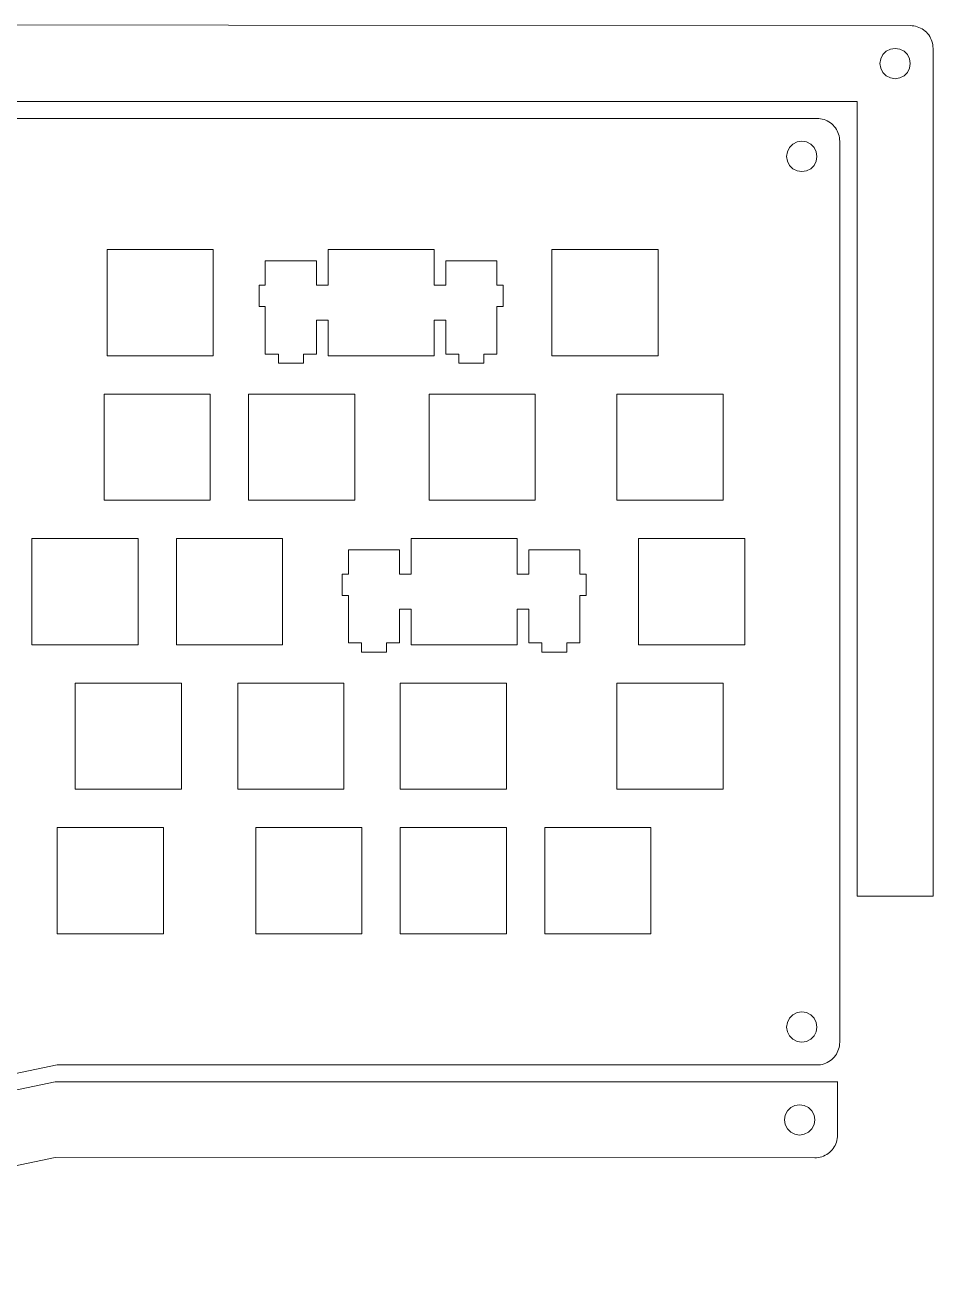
# Model space of a CAD drawing. Header units: centimetres. Extents: x -19.5 to 19.5, y -8.3 to 8.2.
# Drawn here: x 7.54 to 19.52, y -8.26 to 8.21 of the extents above; entities that cross this region are included whole.
import ezdxf

# ---------------------------------------------------------------- set-up
doc = ezdxf.new("R2010")
doc.units = ezdxf.units.CM
doc.header["$MEASUREMENT"] = 0
doc.layers.add('Layer 1', color=7, linetype='Continuous')

msp = doc.modelspace()

# ---------------------------------------------------------------- linework, layer by layer
at = {"layer": 'Layer 1', "color": 242, "lineweight": 9}
for points, knots in [([(1.23299, 8.20986), (1.23299, 8.20986), (19.21858, 8.20156), (19.21858, 8.20156), (19.21858, 8.20156), (19.24208, 8.20066), (19.24208, 8.20066), (19.24208, 8.20066), (19.26548, 8.19796), (19.26548, 8.19796), (19.26548, 8.19796), (19.28858, 8.19336), (19.28858, 8.19336), (19.28858, 8.19336), (19.31128, 8.18696), (19.31128, 8.18696), (19.31128, 8.18696), (19.33338, 8.17876), (19.33338, 8.17876), (19.33338, 8.17876), (19.35478, 8.16896), (19.35478, 8.16896), (19.35478, 8.16896), (19.37528, 8.15736), (19.37528, 8.15736), (19.37528, 8.15736), (19.39488, 8.14436), (19.39488, 8.14436), (19.39488, 8.14436), (19.41338, 8.12976), (19.41338, 8.12976), (19.41338, 8.12976), (19.43068, 8.11376), (19.43068, 8.11376), (19.43068, 8.11376), (19.44668, 8.09646), (19.44668, 8.09646), (19.44668, 8.09646), (19.46128, 8.07796), (19.46128, 8.07796), (19.46128, 8.07796), (19.47438, 8.05836), (19.47438, 8.05836), (19.47438, 8.05836), (19.48588, 8.03776), (19.48588, 8.03776), (19.48588, 8.03776), (19.49578, 8.01646), (19.49578, 8.01646), (19.49578, 8.01646), (19.50388, 7.99436), (19.50388, 7.99436), (19.50388, 7.99436), (19.51028, 7.97166), (19.51028, 7.97166), (19.51028, 7.97166), (19.51488, 7.94856), (19.51488, 7.94856), (19.51488, 7.94856), (19.51768, 7.92516), (19.51768, 7.92516), (19.51768, 7.92516), (19.51858, 7.90156), (19.51858, 7.90156), (19.51858, 7.90156), (19.51858, 2.32034), (19.51858, 2.32034), (19.51858, 2.32034), (19.51858, -3.27709), (19.51858, -3.27709)], [0, 0, 0, 0, 0.04347826, 0.04347826, 0.04347826, 0.08695652, 0.08695652, 0.08695652, 0.13043478, 0.13043478, 0.13043478, 0.17391304, 0.17391304, 0.17391304, 0.2173913, 0.2173913, 0.2173913, 0.26086957, 0.26086957, 0.26086957, 0.30434783, 0.30434783, 0.30434783, 0.34782609, 0.34782609, 0.34782609, 0.39130435, 0.39130435, 0.39130435, 0.43478261, 0.43478261, 0.43478261, 0.47826087, 0.47826087, 0.47826087, 0.52173913, 0.52173913, 0.52173913, 0.56521739, 0.56521739, 0.56521739, 0.60869565, 0.60869565, 0.60869565, 0.65217391, 0.65217391, 0.65217391, 0.69565217, 0.69565217, 0.69565217, 0.73913043, 0.73913043, 0.73913043, 0.7826087, 0.7826087, 0.7826087, 0.82608696, 0.82608696, 0.82608696, 0.86956522, 0.86956522, 0.86956522, 0.91304348, 0.91304348, 0.91304348, 0.95652174, 0.95652174, 0.95652174, 1, 1, 1, 1]), ([(18.51758, -3.27792), (18.51758, -3.27792), (18.51858, 7.20156), (18.51858, 7.20156), (18.51858, 7.20156), (1.73214, 7.20156), (1.73214, 7.20156)], [0, 0, 0, 0, 0.5, 0.5, 0.5, 1, 1, 1, 1]), ([(17.98795, 6.97665), (17.98795, 6.97665), (18.01145, 6.97575), (18.01145, 6.97575), (18.01145, 6.97575), (18.03485, 6.97305), (18.03485, 6.97305), (18.03485, 6.97305), (18.05795, 6.96845), (18.05795, 6.96845), (18.05795, 6.96845), (18.08065, 6.96205), (18.08065, 6.96205), (18.08065, 6.96205), (18.10275, 6.95385), (18.10275, 6.95385), (18.10275, 6.95385), (18.12415, 6.94405), (18.12415, 6.94405), (18.12415, 6.94405), (18.14465, 6.93245), (18.14465, 6.93245), (18.14465, 6.93245), (18.16425, 6.91945), (18.16425, 6.91945), (18.16425, 6.91945), (18.18275, 6.90485), (18.18275, 6.90485), (18.18275, 6.90485), (18.20005, 6.88885), (18.20005, 6.88885), (18.20005, 6.88885), (18.21605, 6.87155), (18.21605, 6.87155), (18.21605, 6.87155), (18.23065, 6.85305), (18.23065, 6.85305), (18.23065, 6.85305), (18.24375, 6.83345), (18.24375, 6.83345), (18.24375, 6.83345), (18.25525, 6.81285), (18.25525, 6.81285), (18.25525, 6.81285), (18.26515, 6.79155), (18.26515, 6.79155), (18.26515, 6.79155), (18.27325, 6.76945), (18.27325, 6.76945), (18.27325, 6.76945), (18.27965, 6.74675), (18.27965, 6.74675), (18.27965, 6.74675), (18.28425, 6.72365), (18.28425, 6.72365), (18.28425, 6.72365), (18.28705, 6.70025), (18.28705, 6.70025), (18.28705, 6.70025), (18.28795, 6.67665), (18.28795, 6.67665), (18.28795, 6.67665), (18.28795, -5.20316), (18.28795, -5.20316), (18.28795, -5.20316), (18.28705, -5.22666), (18.28705, -5.22666), (18.28705, -5.22666), (18.28425, -5.25006), (18.28425, -5.25006), (18.28425, -5.25006), (18.27965, -5.27316), (18.27965, -5.27316), (18.27965, -5.27316), (18.27325, -5.29586), (18.27325, -5.29586), (18.27325, -5.29586), (18.26515, -5.31796), (18.26515, -5.31796), (18.26515, -5.31796), (18.25525, -5.33936), (18.25525, -5.33936), (18.25525, -5.33936), (18.24375, -5.35996), (18.24375, -5.35996), (18.24375, -5.35996), (18.23065, -5.37946), (18.23065, -5.37946), (18.23065, -5.37946), (18.21605, -5.39796), (18.21605, -5.39796), (18.21605, -5.39796), (18.20005, -5.41526), (18.20005, -5.41526), (18.20005, -5.41526), (18.18275, -5.43126), (18.18275, -5.43126), (18.18275, -5.43126), (18.16425, -5.44586), (18.16425, -5.44586), (18.16425, -5.44586), (18.14465, -5.45896), (18.14465, -5.45896), (18.14465, -5.45896), (18.12415, -5.47046), (18.12415, -5.47046), (18.12415, -5.47046), (18.10275, -5.48036), (18.10275, -5.48036), (18.10275, -5.48036), (18.08065, -5.48846), (18.08065, -5.48846), (18.08065, -5.48846), (18.05795, -5.49486), (18.05795, -5.49486), (18.05795, -5.49486), (18.03485, -5.49946), (18.03485, -5.49946), (18.03485, -5.49946), (18.01145, -5.50226), (18.01145, -5.50226), (18.01145, -5.50226), (17.98795, -5.50316), (17.98795, -5.50316), (17.98795, -5.50316), (7.9672, -5.50015), (7.9672, -5.50015), (7.9672, -5.50015), (0.63227, -7.03562), (0.63227, -7.03562), (0.63227, -7.03562), (-3.35241, -7.03559), (-3.35241, -7.03559), (-3.35241, -7.03559), (-10.78279, -5.50013), (-10.78279, -5.50013), (-10.78279, -5.50013), (-17.9974, -5.50018), (-17.9974, -5.50018), (-17.9974, -5.50018), (-18.021, -5.49928), (-18.021, -5.49928), (-18.021, -5.49928), (-18.0444, -5.49648), (-18.0444, -5.49648), (-18.0444, -5.49648), (-18.0675, -5.49188), (-18.0675, -5.49188), (-18.0675, -5.49188), (-18.0902, -5.48548), (-18.0902, -5.48548), (-18.0902, -5.48548), (-18.1123, -5.47738), (-18.1123, -5.47738), (-18.1123, -5.47738), (-18.1336, -5.46748), (-18.1336, -5.46748), (-18.1336, -5.46748), (-18.1542, -5.45598), (-18.1542, -5.45598), (-18.1542, -5.45598), (-18.1738, -5.44288), (-18.1738, -5.44288), (-18.1738, -5.44288), (-18.1923, -5.42828), (-18.1923, -5.42828), (-18.1923, -5.42828), (-18.2096, -5.41228), (-18.2096, -5.41228), (-18.2096, -5.41228), (-18.2256, -5.39498), (-18.2256, -5.39498), (-18.2256, -5.39498), (-18.2402, -5.37648), (-18.2402, -5.37648), (-18.2402, -5.37648), (-18.2532, -5.35698), (-18.2532, -5.35698), (-18.2532, -5.35698), (-18.2648, -5.33638), (-18.2648, -5.33638), (-18.2648, -5.33638), (-18.2746, -5.31498), (-18.2746, -5.31498), (-18.2746, -5.31498), (-18.2828, -5.29288), (-18.2828, -5.29288), (-18.2828, -5.29288), (-18.2892, -5.27018), (-18.2892, -5.27018), (-18.2892, -5.27018), (-18.2938, -5.24708), (-18.2938, -5.24708), (-18.2938, -5.24708), (-18.2965, -5.22368), (-18.2965, -5.22368), (-18.2965, -5.22368), (-18.2975, -5.20018), (-18.2975, -5.20018), (-18.2975, -5.20018), (-18.28793, -4.50001), (-18.28793, -4.50001), (-18.28793, -4.50001), (-18.28785, 6.67665), (-18.28785, 6.67665), (-18.28785, 6.67665), (-18.28695, 6.70025), (-18.28695, 6.70025), (-18.28695, 6.70025), (-18.28425, 6.72365), (-18.28425, 6.72365), (-18.28425, 6.72365), (-18.27965, 6.74675), (-18.27965, 6.74675), (-18.27965, 6.74675), (-18.27325, 6.76945), (-18.27325, 6.76945), (-18.27325, 6.76945), (-18.26505, 6.79155), (-18.26505, 6.79155), (-18.26505, 6.79155), (-18.25525, 6.81285), (-18.25525, 6.81285), (-18.25525, 6.81285), (-18.24365, 6.83345), (-18.24365, 6.83345), (-18.24365, 6.83345), (-18.23065, 6.85305), (-18.23065, 6.85305), (-18.23065, 6.85305), (-18.21605, 6.87155), (-18.21605, 6.87155), (-18.21605, 6.87155), (-18.20005, 6.88885), (-18.20005, 6.88885), (-18.20005, 6.88885), (-18.18275, 6.90485), (-18.18275, 6.90485), (-18.18275, 6.90485), (-18.16425, 6.91945), (-18.16425, 6.91945), (-18.16425, 6.91945), (-18.14465, 6.93245), (-18.14465, 6.93245), (-18.14465, 6.93245), (-18.12405, 6.94405), (-18.12405, 6.94405), (-18.12405, 6.94405), (-18.10275, 6.95385), (-18.10275, 6.95385), (-18.10275, 6.95385), (-18.08065, 6.96205), (-18.08065, 6.96205), (-18.08065, 6.96205), (-18.05795, 6.96845), (-18.05795, 6.96845), (-18.05795, 6.96845), (-18.03485, 6.97305), (-18.03485, 6.97305), (-18.03485, 6.97305), (-18.01145, 6.97575), (-18.01145, 6.97575), (-18.01145, 6.97575), (-17.98785, 6.97675), (-17.98785, 6.97675), (-17.98785, 6.97675), (17.98795, 6.97665), (17.98795, 6.97665)], [0, 0, 0, 0, 0.01123596, 0.01123596, 0.01123596, 0.02247191, 0.02247191, 0.02247191, 0.03370787, 0.03370787, 0.03370787, 0.04494382, 0.04494382, 0.04494382, 0.05617978, 0.05617978, 0.05617978, 0.06741573, 0.06741573, 0.06741573, 0.07865169, 0.07865169, 0.07865169, 0.08988764, 0.08988764, 0.08988764, 0.1011236, 0.1011236, 0.1011236, 0.11235955, 0.11235955, 0.11235955, 0.12359551, 0.12359551, 0.12359551, 0.13483146, 0.13483146, 0.13483146, 0.14606742, 0.14606742, 0.14606742, 0.15730337, 0.15730337, 0.15730337, 0.16853933, 0.16853933, 0.16853933, 0.17977528, 0.17977528, 0.17977528, 0.19101124, 0.19101124, 0.19101124, 0.20224719, 0.20224719, 0.20224719, 0.21348315, 0.21348315, 0.21348315, 0.2247191, 0.2247191, 0.2247191, 0.23595506, 0.23595506, 0.23595506, 0.24719101, 0.24719101, 0.24719101, 0.25842697, 0.25842697, 0.25842697, 0.26966292, 0.26966292, 0.26966292, 0.28089888, 0.28089888, 0.28089888, 0.29213483, 0.29213483, 0.29213483, 0.30337079, 0.30337079, 0.30337079, 0.31460674, 0.31460674, 0.31460674, 0.3258427, 0.3258427, 0.3258427, 0.33707865, 0.33707865, 0.33707865, 0.34831461, 0.34831461, 0.34831461, 0.35955056, 0.35955056, 0.35955056, 0.37078652, 0.37078652, 0.37078652, 0.38202247, 0.38202247, 0.38202247, 0.39325843, 0.39325843, 0.39325843, 0.40449438, 0.40449438, 0.40449438, 0.41573034, 0.41573034, 0.41573034, 0.42696629, 0.42696629, 0.42696629, 0.43820225, 0.43820225, 0.43820225, 0.4494382, 0.4494382, 0.4494382, 0.46067416, 0.46067416, 0.46067416, 0.47191011, 0.47191011, 0.47191011, 0.48314607, 0.48314607, 0.48314607, 0.49438202, 0.49438202, 0.49438202, 0.50561798, 0.50561798, 0.50561798, 0.51685393, 0.51685393, 0.51685393, 0.52808989, 0.52808989, 0.52808989, 0.53932584, 0.53932584, 0.53932584, 0.5505618, 0.5505618, 0.5505618, 0.56179775, 0.56179775, 0.56179775, 0.57303371, 0.57303371, 0.57303371, 0.58426966, 0.58426966, 0.58426966, 0.59550562, 0.59550562, 0.59550562, 0.60674157, 0.60674157, 0.60674157, 0.61797753, 0.61797753, 0.61797753, 0.62921348, 0.62921348, 0.62921348, 0.64044944, 0.64044944, 0.64044944, 0.65168539, 0.65168539, 0.65168539, 0.66292135, 0.66292135, 0.66292135, 0.6741573, 0.6741573, 0.6741573, 0.68539326, 0.68539326, 0.68539326, 0.69662921, 0.69662921, 0.69662921, 0.70786517, 0.70786517, 0.70786517, 0.71910112, 0.71910112, 0.71910112, 0.73033708, 0.73033708, 0.73033708, 0.74157303, 0.74157303, 0.74157303, 0.75280899, 0.75280899, 0.75280899, 0.76404494, 0.76404494, 0.76404494, 0.7752809, 0.7752809, 0.7752809, 0.78651685, 0.78651685, 0.78651685, 0.79775281, 0.79775281, 0.79775281, 0.80898876, 0.80898876, 0.80898876, 0.82022472, 0.82022472, 0.82022472, 0.83146067, 0.83146067, 0.83146067, 0.84269663, 0.84269663, 0.84269663, 0.85393258, 0.85393258, 0.85393258, 0.86516854, 0.86516854, 0.86516854, 0.87640449, 0.87640449, 0.87640449, 0.88764045, 0.88764045, 0.88764045, 0.8988764, 0.8988764, 0.8988764, 0.91011236, 0.91011236, 0.91011236, 0.92134831, 0.92134831, 0.92134831, 0.93258427, 0.93258427, 0.93258427, 0.94382022, 0.94382022, 0.94382022, 0.95505618, 0.95505618, 0.95505618, 0.96629213, 0.96629213, 0.96629213, 0.97752809, 0.97752809, 0.97752809, 0.98876404, 0.98876404, 0.98876404, 1, 1, 1, 1]), ([(8.62495, 5.24795), (8.62495, 5.24795), (8.62495, 3.84795), (8.62495, 3.84795), (8.62495, 3.84795), (10.02495, 3.84795), (10.02495, 3.84795), (10.02495, 3.84795), (10.02495, 5.24795), (10.02495, 5.24795), (10.02495, 5.24795), (8.62495, 5.24795), (8.62495, 5.24795)], [0, 0, 0, 0, 0.25, 0.25, 0.25, 0.5, 0.5, 0.5, 0.75, 0.75, 0.75, 1, 1, 1, 1]), ([(11.53965, 5.24795), (11.53965, 5.24795), (11.53965, 4.77795), (11.53965, 4.77795), (11.53965, 4.77795), (11.38715, 4.77795), (11.38715, 4.77795), (11.38715, 4.77795), (11.38715, 5.10095), (11.38715, 5.10095), (11.38715, 5.10095), (10.71215, 5.10095), (10.71215, 5.10095), (10.71215, 5.10095), (10.71215, 4.77795), (10.71215, 4.77795), (10.71215, 4.77795), (10.62965, 4.77795), (10.62965, 4.77795), (10.62965, 4.77795), (10.62965, 4.49795), (10.62965, 4.49795), (10.62965, 4.49795), (10.71215, 4.49795), (10.71215, 4.49795), (10.71215, 4.49795), (10.71215, 3.87095), (10.71215, 3.87095), (10.71215, 3.87095), (10.88465, 3.87095), (10.88465, 3.87095), (10.88465, 3.87095), (10.88465, 3.75095), (10.88465, 3.75095), (10.88465, 3.75095), (11.21465, 3.75095), (11.21465, 3.75095), (11.21465, 3.75095), (11.21465, 3.87095), (11.21465, 3.87095), (11.21465, 3.87095), (11.38715, 3.87095), (11.38715, 3.87095), (11.38715, 3.87095), (11.38715, 4.31795), (11.38715, 4.31795), (11.38715, 4.31795), (11.53965, 4.31795), (11.53965, 4.31795), (11.53965, 4.31795), (11.53965, 3.84795), (11.53965, 3.84795), (11.53965, 3.84795), (12.93965, 3.84795), (12.93965, 3.84795), (12.93965, 3.84795), (12.93965, 4.31795), (12.93965, 4.31795), (12.93965, 4.31795), (13.09215, 4.31795), (13.09215, 4.31795), (13.09215, 4.31795), (13.09215, 3.87095), (13.09215, 3.87095), (13.09215, 3.87095), (13.26465, 3.87095), (13.26465, 3.87095), (13.26465, 3.87095), (13.26465, 3.75095), (13.26465, 3.75095), (13.26465, 3.75095), (13.59465, 3.75095), (13.59465, 3.75095), (13.59465, 3.75095), (13.59465, 3.87095), (13.59465, 3.87095), (13.59465, 3.87095), (13.76715, 3.87095), (13.76715, 3.87095), (13.76715, 3.87095), (13.76715, 4.49795), (13.76715, 4.49795), (13.76715, 4.49795), (13.84965, 4.49795), (13.84965, 4.49795), (13.84965, 4.49795), (13.84965, 4.77795), (13.84965, 4.77795), (13.84965, 4.77795), (13.76715, 4.77795), (13.76715, 4.77795), (13.76715, 4.77795), (13.76715, 5.10095), (13.76715, 5.10095), (13.76715, 5.10095), (13.09215, 5.10095), (13.09215, 5.10095), (13.09215, 5.10095), (13.09215, 4.77795), (13.09215, 4.77795), (13.09215, 4.77795), (12.93965, 4.77795), (12.93965, 4.77795), (12.93965, 4.77795), (12.93965, 5.24795), (12.93965, 5.24795), (12.93965, 5.24795), (11.53965, 5.24795), (11.53965, 5.24795)], [0, 0, 0, 0, 0.02777778, 0.02777778, 0.02777778, 0.05555556, 0.05555556, 0.05555556, 0.08333333, 0.08333333, 0.08333333, 0.11111111, 0.11111111, 0.11111111, 0.13888889, 0.13888889, 0.13888889, 0.16666667, 0.16666667, 0.16666667, 0.19444444, 0.19444444, 0.19444444, 0.22222222, 0.22222222, 0.22222222, 0.25, 0.25, 0.25, 0.27777778, 0.27777778, 0.27777778, 0.30555556, 0.30555556, 0.30555556, 0.33333333, 0.33333333, 0.33333333, 0.36111111, 0.36111111, 0.36111111, 0.38888889, 0.38888889, 0.38888889, 0.41666667, 0.41666667, 0.41666667, 0.44444444, 0.44444444, 0.44444444, 0.47222222, 0.47222222, 0.47222222, 0.5, 0.5, 0.5, 0.52777778, 0.52777778, 0.52777778, 0.55555556, 0.55555556, 0.55555556, 0.58333333, 0.58333333, 0.58333333, 0.61111111, 0.61111111, 0.61111111, 0.63888889, 0.63888889, 0.63888889, 0.66666667, 0.66666667, 0.66666667, 0.69444444, 0.69444444, 0.69444444, 0.72222222, 0.72222222, 0.72222222, 0.75, 0.75, 0.75, 0.77777778, 0.77777778, 0.77777778, 0.80555556, 0.80555556, 0.80555556, 0.83333333, 0.83333333, 0.83333333, 0.86111111, 0.86111111, 0.86111111, 0.88888889, 0.88888889, 0.88888889, 0.91666667, 0.91666667, 0.91666667, 0.94444444, 0.94444444, 0.94444444, 0.97222222, 0.97222222, 0.97222222, 1, 1, 1, 1]), ([(14.49235, 5.24795), (14.49235, 5.24795), (14.49235, 3.84795), (14.49235, 3.84795), (14.49235, 3.84795), (15.89235, 3.84795), (15.89235, 3.84795), (15.89235, 3.84795), (15.89235, 5.24795), (15.89235, 5.24795), (15.89235, 5.24795), (14.49235, 5.24795), (14.49235, 5.24795)], [0, 0, 0, 0, 0.25, 0.25, 0.25, 0.5, 0.5, 0.5, 0.75, 0.75, 0.75, 1, 1, 1, 1]), ([(8.58685, 3.34295), (8.58685, 3.34295), (8.58685, 1.94295), (8.58685, 1.94295), (8.58685, 1.94295), (9.98685, 1.94295), (9.98685, 1.94295), (9.98685, 1.94295), (9.98685, 3.34295), (9.98685, 3.34295), (9.98685, 3.34295), (8.58685, 3.34295), (8.58685, 3.34295)], [0, 0, 0, 0, 0.25, 0.25, 0.25, 0.5, 0.5, 0.5, 0.75, 0.75, 0.75, 1, 1, 1, 1]), ([(10.49185, 3.34295), (10.49185, 3.34295), (10.49185, 1.94295), (10.49185, 1.94295), (10.49185, 1.94295), (11.89185, 1.94295), (11.89185, 1.94295), (11.89185, 1.94295), (11.89185, 3.34295), (11.89185, 3.34295), (11.89185, 3.34295), (10.49185, 3.34295), (10.49185, 3.34295)], [0, 0, 0, 0, 0.25, 0.25, 0.25, 0.5, 0.5, 0.5, 0.75, 0.75, 0.75, 1, 1, 1, 1]), ([(12.87315, 3.34295), (12.87315, 3.34295), (12.87315, 1.94295), (12.87315, 1.94295), (12.87315, 1.94295), (14.27315, 1.94295), (14.27315, 1.94295), (14.27315, 1.94295), (14.27315, 3.34295), (14.27315, 3.34295), (14.27315, 3.34295), (12.87315, 3.34295), (12.87315, 3.34295)], [0, 0, 0, 0, 0.25, 0.25, 0.25, 0.5, 0.5, 0.5, 0.75, 0.75, 0.75, 1, 1, 1, 1]), ([(15.34965, 3.34295), (15.34965, 3.34295), (15.34965, 1.94295), (15.34965, 1.94295), (15.34965, 1.94295), (16.74965, 1.94295), (16.74965, 1.94295), (16.74965, 1.94295), (16.74965, 3.34295), (16.74965, 3.34295), (16.74965, 3.34295), (15.34965, 3.34295), (15.34965, 3.34295)], [0, 0, 0, 0, 0.25, 0.25, 0.25, 0.5, 0.5, 0.5, 0.75, 0.75, 0.75, 1, 1, 1, 1]), ([(7.63435, 1.43795), (7.63435, 1.43795), (7.63435, 0.03795), (7.63435, 0.03795), (7.63435, 0.03795), (9.03435, 0.03795), (9.03435, 0.03795), (9.03435, 0.03795), (9.03435, 1.43795), (9.03435, 1.43795), (9.03435, 1.43795), (7.63435, 1.43795), (7.63435, 1.43795)], [0, 0, 0, 0, 0.25, 0.25, 0.25, 0.5, 0.5, 0.5, 0.75, 0.75, 0.75, 1, 1, 1, 1]), ([(9.53935, 1.43795), (9.53935, 1.43795), (9.53935, 0.03795), (9.53935, 0.03795), (9.53935, 0.03795), (10.93935, 0.03795), (10.93935, 0.03795), (10.93935, 0.03795), (10.93935, 1.43795), (10.93935, 1.43795), (10.93935, 1.43795), (9.53935, 1.43795), (9.53935, 1.43795)], [0, 0, 0, 0, 0.25, 0.25, 0.25, 0.5, 0.5, 0.5, 0.75, 0.75, 0.75, 1, 1, 1, 1]), ([(12.63495, 1.43795), (12.63495, 1.43795), (12.63495, 0.96795), (12.63495, 0.96795), (12.63495, 0.96795), (12.48245, 0.96795), (12.48245, 0.96795), (12.48245, 0.96795), (12.48245, 1.29095), (12.48245, 1.29095), (12.48245, 1.29095), (11.80745, 1.29095), (11.80745, 1.29095), (11.80745, 1.29095), (11.80745, 0.96795), (11.80745, 0.96795), (11.80745, 0.96795), (11.72495, 0.96795), (11.72495, 0.96795), (11.72495, 0.96795), (11.72495, 0.68795), (11.72495, 0.68795), (11.72495, 0.68795), (11.80745, 0.68795), (11.80745, 0.68795), (11.80745, 0.68795), (11.80745, 0.06095), (11.80745, 0.06095), (11.80745, 0.06095), (11.97995, 0.06095), (11.97995, 0.06095), (11.97995, 0.06095), (11.97995, -0.05905), (11.97995, -0.05905), (11.97995, -0.05905), (12.30995, -0.05905), (12.30995, -0.05905), (12.30995, -0.05905), (12.30995, 0.06095), (12.30995, 0.06095), (12.30995, 0.06095), (12.48245, 0.06095), (12.48245, 0.06095), (12.48245, 0.06095), (12.48245, 0.50795), (12.48245, 0.50795), (12.48245, 0.50795), (12.63495, 0.50795), (12.63495, 0.50795), (12.63495, 0.50795), (12.63495, 0.03795), (12.63495, 0.03795), (12.63495, 0.03795), (14.03495, 0.03795), (14.03495, 0.03795), (14.03495, 0.03795), (14.03495, 0.50795), (14.03495, 0.50795), (14.03495, 0.50795), (14.18745, 0.50795), (14.18745, 0.50795), (14.18745, 0.50795), (14.18745, 0.06095), (14.18745, 0.06095), (14.18745, 0.06095), (14.35995, 0.06095), (14.35995, 0.06095), (14.35995, 0.06095), (14.35995, -0.05905), (14.35995, -0.05905), (14.35995, -0.05905), (14.68995, -0.05905), (14.68995, -0.05905), (14.68995, -0.05905), (14.68995, 0.06095), (14.68995, 0.06095), (14.68995, 0.06095), (14.86245, 0.06095), (14.86245, 0.06095), (14.86245, 0.06095), (14.86245, 0.68795), (14.86245, 0.68795), (14.86245, 0.68795), (14.94495, 0.68795), (14.94495, 0.68795), (14.94495, 0.68795), (14.94495, 0.96795), (14.94495, 0.96795), (14.94495, 0.96795), (14.86245, 0.96795), (14.86245, 0.96795), (14.86245, 0.96795), (14.86245, 1.29095), (14.86245, 1.29095), (14.86245, 1.29095), (14.18745, 1.29095), (14.18745, 1.29095), (14.18745, 1.29095), (14.18745, 0.96795), (14.18745, 0.96795), (14.18745, 0.96795), (14.03495, 0.96795), (14.03495, 0.96795), (14.03495, 0.96795), (14.03495, 1.43795), (14.03495, 1.43795), (14.03495, 1.43795), (12.63495, 1.43795), (12.63495, 1.43795)], [0, 0, 0, 0, 0.02777778, 0.02777778, 0.02777778, 0.05555556, 0.05555556, 0.05555556, 0.08333333, 0.08333333, 0.08333333, 0.11111111, 0.11111111, 0.11111111, 0.13888889, 0.13888889, 0.13888889, 0.16666667, 0.16666667, 0.16666667, 0.19444444, 0.19444444, 0.19444444, 0.22222222, 0.22222222, 0.22222222, 0.25, 0.25, 0.25, 0.27777778, 0.27777778, 0.27777778, 0.30555556, 0.30555556, 0.30555556, 0.33333333, 0.33333333, 0.33333333, 0.36111111, 0.36111111, 0.36111111, 0.38888889, 0.38888889, 0.38888889, 0.41666667, 0.41666667, 0.41666667, 0.44444444, 0.44444444, 0.44444444, 0.47222222, 0.47222222, 0.47222222, 0.5, 0.5, 0.5, 0.52777778, 0.52777778, 0.52777778, 0.55555556, 0.55555556, 0.55555556, 0.58333333, 0.58333333, 0.58333333, 0.61111111, 0.61111111, 0.61111111, 0.63888889, 0.63888889, 0.63888889, 0.66666667, 0.66666667, 0.66666667, 0.69444444, 0.69444444, 0.69444444, 0.72222222, 0.72222222, 0.72222222, 0.75, 0.75, 0.75, 0.77777778, 0.77777778, 0.77777778, 0.80555556, 0.80555556, 0.80555556, 0.83333333, 0.83333333, 0.83333333, 0.86111111, 0.86111111, 0.86111111, 0.88888889, 0.88888889, 0.88888889, 0.91666667, 0.91666667, 0.91666667, 0.94444444, 0.94444444, 0.94444444, 0.97222222, 0.97222222, 0.97222222, 1, 1, 1, 1]), ([(15.63535, 1.43795), (15.63535, 1.43795), (15.63535, 0.03795), (15.63535, 0.03795), (15.63535, 0.03795), (17.03535, 0.03795), (17.03535, 0.03795), (17.03535, 0.03795), (17.03535, 1.43795), (17.03535, 1.43795), (17.03535, 1.43795), (15.63535, 1.43795), (15.63535, 1.43795)], [0, 0, 0, 0, 0.25, 0.25, 0.25, 0.5, 0.5, 0.5, 0.75, 0.75, 0.75, 1, 1, 1, 1]), ([(8.20585, -0.46705), (8.20585, -0.46705), (8.20585, -1.86705), (8.20585, -1.86705), (8.20585, -1.86705), (9.60585, -1.86705), (9.60585, -1.86705), (9.60585, -1.86705), (9.60585, -0.46705), (9.60585, -0.46705), (9.60585, -0.46705), (8.20585, -0.46705), (8.20585, -0.46705)], [0, 0, 0, 0, 0.25, 0.25, 0.25, 0.5, 0.5, 0.5, 0.75, 0.75, 0.75, 1, 1, 1, 1]), ([(10.34895, -0.46705), (10.34895, -0.46705), (10.34895, -1.86705), (10.34895, -1.86705), (10.34895, -1.86705), (11.74895, -1.86705), (11.74895, -1.86705), (11.74895, -1.86705), (11.74895, -0.46705), (11.74895, -0.46705), (11.74895, -0.46705), (10.34895, -0.46705), (10.34895, -0.46705)], [0, 0, 0, 0, 0.25, 0.25, 0.25, 0.5, 0.5, 0.5, 0.75, 0.75, 0.75, 1, 1, 1, 1]), ([(12.49215, -0.46705), (12.49215, -0.46705), (12.49215, -1.86705), (12.49215, -1.86705), (12.49215, -1.86705), (13.89215, -1.86705), (13.89215, -1.86705), (13.89215, -1.86705), (13.89215, -0.46705), (13.89215, -0.46705), (13.89215, -0.46705), (12.49215, -0.46705), (12.49215, -0.46705)], [0, 0, 0, 0, 0.25, 0.25, 0.25, 0.5, 0.5, 0.5, 0.75, 0.75, 0.75, 1, 1, 1, 1]), ([(15.34965, -0.46705), (15.34965, -0.46705), (15.34965, -1.86705), (15.34965, -1.86705), (15.34965, -1.86705), (16.74965, -1.86705), (16.74965, -1.86705), (16.74965, -1.86705), (16.74965, -0.46705), (16.74965, -0.46705), (16.74965, -0.46705), (15.34965, -0.46705), (15.34965, -0.46705)], [0, 0, 0, 0, 0.25, 0.25, 0.25, 0.5, 0.5, 0.5, 0.75, 0.75, 0.75, 1, 1, 1, 1]), ([(7.96775, -2.37205), (7.96775, -2.37205), (7.96775, -3.77205), (7.96775, -3.77205), (7.96775, -3.77205), (9.36775, -3.77205), (9.36775, -3.77205), (9.36775, -3.77205), (9.36775, -2.37205), (9.36775, -2.37205), (9.36775, -2.37205), (7.96775, -2.37205), (7.96775, -2.37205)], [0, 0, 0, 0, 0.25, 0.25, 0.25, 0.5, 0.5, 0.5, 0.75, 0.75, 0.75, 1, 1, 1, 1]), ([(10.58715, -2.37205), (10.58715, -2.37205), (10.58715, -3.77205), (10.58715, -3.77205), (10.58715, -3.77205), (11.98715, -3.77205), (11.98715, -3.77205), (11.98715, -3.77205), (11.98715, -2.37205), (11.98715, -2.37205), (11.98715, -2.37205), (10.58715, -2.37205), (10.58715, -2.37205)], [0, 0, 0, 0, 0.25, 0.25, 0.25, 0.5, 0.5, 0.5, 0.75, 0.75, 0.75, 1, 1, 1, 1]), ([(12.49215, -2.37205), (12.49215, -2.37205), (12.49215, -3.77205), (12.49215, -3.77205), (12.49215, -3.77205), (13.89215, -3.77205), (13.89215, -3.77205), (13.89215, -3.77205), (13.89215, -2.37205), (13.89215, -2.37205), (13.89215, -2.37205), (12.49215, -2.37205), (12.49215, -2.37205)], [0, 0, 0, 0, 0.25, 0.25, 0.25, 0.5, 0.5, 0.5, 0.75, 0.75, 0.75, 1, 1, 1, 1]), ([(14.39715, -2.37205), (14.39715, -2.37205), (14.39715, -3.77205), (14.39715, -3.77205), (14.39715, -3.77205), (15.79715, -3.77205), (15.79715, -3.77205), (15.79715, -3.77205), (15.79715, -2.37205), (15.79715, -2.37205), (15.79715, -2.37205), (14.39715, -2.37205), (14.39715, -2.37205)], [0, 0, 0, 0, 0.25, 0.25, 0.25, 0.5, 0.5, 0.5, 0.75, 0.75, 0.75, 1, 1, 1, 1]), ([(18.25838, -5.72516), (18.25838, -5.72516), (18.2597, -6.42703), (18.2597, -6.42703), (18.2597, -6.42703), (18.2588, -6.45053), (18.2588, -6.45053), (18.2588, -6.45053), (18.256, -6.47393), (18.256, -6.47393), (18.256, -6.47393), (18.2514, -6.49703), (18.2514, -6.49703), (18.2514, -6.49703), (18.245, -6.51973), (18.245, -6.51973), (18.245, -6.51973), (18.2369, -6.54183), (18.2369, -6.54183), (18.2369, -6.54183), (18.227, -6.56323), (18.227, -6.56323), (18.227, -6.56323), (18.2155, -6.58383), (18.2155, -6.58383), (18.2155, -6.58383), (18.2024, -6.60333), (18.2024, -6.60333), (18.2024, -6.60333), (18.1878, -6.62183), (18.1878, -6.62183), (18.1878, -6.62183), (18.1718, -6.63913), (18.1718, -6.63913), (18.1718, -6.63913), (18.1545, -6.65513), (18.1545, -6.65513), (18.1545, -6.65513), (18.136, -6.66973), (18.136, -6.66973), (18.136, -6.66973), (18.1164, -6.68283), (18.1164, -6.68283), (18.1164, -6.68283), (18.0959, -6.69433), (18.0959, -6.69433), (18.0959, -6.69433), (18.0745, -6.70423), (18.0745, -6.70423), (18.0745, -6.70423), (18.0524, -6.71233), (18.0524, -6.71233), (18.0524, -6.71233), (18.0297, -6.71873), (18.0297, -6.71873), (18.0297, -6.71873), (18.0066, -6.72333), (18.0066, -6.72333), (18.0066, -6.72333), (17.9832, -6.72613), (17.9832, -6.72613), (17.9832, -6.72613), (17.9597, -6.72703), (17.9597, -6.72703), (17.9597, -6.72703), (7.93895, -6.72402), (7.93895, -6.72402), (7.93895, -6.72402), (0.60402, -8.25949), (0.60402, -8.25949), (0.60402, -8.25949), (-3.38066, -8.25946), (-3.38066, -8.25946), (-3.38066, -8.25946), (-10.81104, -6.724), (-10.81104, -6.724), (-10.81104, -6.724), (-18.02565, -6.72405), (-18.02565, -6.72405), (-18.02565, -6.72405), (-18.04925, -6.72315), (-18.04925, -6.72315), (-18.04925, -6.72315), (-18.07265, -6.72035), (-18.07265, -6.72035), (-18.07265, -6.72035), (-18.09575, -6.71575), (-18.09575, -6.71575), (-18.09575, -6.71575), (-18.11845, -6.70935), (-18.11845, -6.70935), (-18.11845, -6.70935), (-18.14055, -6.70125), (-18.14055, -6.70125), (-18.14055, -6.70125), (-18.16185, -6.69135), (-18.16185, -6.69135), (-18.16185, -6.69135), (-18.18245, -6.67985), (-18.18245, -6.67985), (-18.18245, -6.67985), (-18.20205, -6.66675), (-18.20205, -6.66675), (-18.20205, -6.66675), (-18.22055, -6.65215), (-18.22055, -6.65215), (-18.22055, -6.65215), (-18.23785, -6.63615), (-18.23785, -6.63615), (-18.23785, -6.63615), (-18.25385, -6.61885), (-18.25385, -6.61885), (-18.25385, -6.61885), (-18.26845, -6.60035), (-18.26845, -6.60035), (-18.26845, -6.60035), (-18.28145, -6.58085), (-18.28145, -6.58085), (-18.28145, -6.58085), (-18.29305, -6.56025), (-18.29305, -6.56025), (-18.29305, -6.56025), (-18.30285, -6.53885), (-18.30285, -6.53885), (-18.30285, -6.53885), (-18.31105, -6.51675), (-18.31105, -6.51675), (-18.31105, -6.51675), (-18.31745, -6.49405), (-18.31745, -6.49405), (-18.31745, -6.49405), (-18.32205, -6.47095), (-18.32205, -6.47095), (-18.32205, -6.47095), (-18.32475, -6.44755), (-18.32475, -6.44755), (-18.32475, -6.44755), (-18.32575, -6.42405), (-18.32575, -6.42405), (-18.32575, -6.42405), (-18.32518, -5.72728), (-18.32518, -5.72728)], [0, 0, 0, 0, 0.0212766, 0.0212766, 0.0212766, 0.04255319, 0.04255319, 0.04255319, 0.06382979, 0.06382979, 0.06382979, 0.08510638, 0.08510638, 0.08510638, 0.10638298, 0.10638298, 0.10638298, 0.12765957, 0.12765957, 0.12765957, 0.14893617, 0.14893617, 0.14893617, 0.17021277, 0.17021277, 0.17021277, 0.19148936, 0.19148936, 0.19148936, 0.21276596, 0.21276596, 0.21276596, 0.23404255, 0.23404255, 0.23404255, 0.25531915, 0.25531915, 0.25531915, 0.27659574, 0.27659574, 0.27659574, 0.29787234, 0.29787234, 0.29787234, 0.31914894, 0.31914894, 0.31914894, 0.34042553, 0.34042553, 0.34042553, 0.36170213, 0.36170213, 0.36170213, 0.38297872, 0.38297872, 0.38297872, 0.40425532, 0.40425532, 0.40425532, 0.42553191, 0.42553191, 0.42553191, 0.44680851, 0.44680851, 0.44680851, 0.46808511, 0.46808511, 0.46808511, 0.4893617, 0.4893617, 0.4893617, 0.5106383, 0.5106383, 0.5106383, 0.53191489, 0.53191489, 0.53191489, 0.55319149, 0.55319149, 0.55319149, 0.57446809, 0.57446809, 0.57446809, 0.59574468, 0.59574468, 0.59574468, 0.61702128, 0.61702128, 0.61702128, 0.63829787, 0.63829787, 0.63829787, 0.65957447, 0.65957447, 0.65957447, 0.68085106, 0.68085106, 0.68085106, 0.70212766, 0.70212766, 0.70212766, 0.72340426, 0.72340426, 0.72340426, 0.74468085, 0.74468085, 0.74468085, 0.76595745, 0.76595745, 0.76595745, 0.78723404, 0.78723404, 0.78723404, 0.80851064, 0.80851064, 0.80851064, 0.82978723, 0.82978723, 0.82978723, 0.85106383, 0.85106383, 0.85106383, 0.87234043, 0.87234043, 0.87234043, 0.89361702, 0.89361702, 0.89361702, 0.91489362, 0.91489362, 0.91489362, 0.93617021, 0.93617021, 0.93617021, 0.95744681, 0.95744681, 0.95744681, 0.9787234, 0.9787234, 0.9787234, 1, 1, 1, 1]), ([(-17.3161, -5.72439), (-17.3161, -5.72439), (-10.81148, -5.72439), (-10.81148, -5.72439), (-10.81148, -5.72439), (-3.36446, -7.25935), (-3.36446, -7.25935), (-3.36446, -7.25935), (0.60404, -7.25935), (0.60404, -7.25935), (0.60404, -7.25935), (7.93898, -5.72455), (7.93898, -5.72455), (7.93898, -5.72455), (12.59934, -5.72579), (12.59934, -5.72579), (12.59934, -5.72579), (17.2597, -5.72703), (17.2597, -5.72703)], [0, 0, 0, 0, 0.16666667, 0.16666667, 0.16666667, 0.33333333, 0.33333333, 0.33333333, 0.5, 0.5, 0.5, 0.66666667, 0.66666667, 0.66666667, 0.83333333, 0.83333333, 0.83333333, 1, 1, 1, 1])]:
    msp.add_open_spline(points, degree=3, knots=knots, dxfattribs=at)
at = {"layer": 'Layer 1', "color": 242, "lineweight": 20}
for points in [[(18.95678, 7.89196), (18.95678, 7.89196), (18.90098, 7.86346), (18.90098, 7.86346), (18.90098, 7.86346), (18.85678, 7.81916), (18.85678, 7.81916), (18.85678, 7.81916), (18.82838, 7.76346), (18.82838, 7.76346), (18.82838, 7.76346), (18.81858, 7.70156), (18.81858, 7.70156), (18.81858, 7.70156), (18.82838, 7.63976), (18.82838, 7.63976), (18.82838, 7.63976), (18.85678, 7.58406), (18.85678, 7.58406), (18.85678, 7.58406), (18.90098, 7.53976), (18.90098, 7.53976), (18.90098, 7.53976), (18.95678, 7.51136), (18.95678, 7.51136), (18.95678, 7.51136), (19.01858, 7.50156), (19.01858, 7.50156), (19.01858, 7.50156), (19.08038, 7.51136), (19.08038, 7.51136), (19.08038, 7.51136), (19.13608, 7.53976), (19.13608, 7.53976), (19.13608, 7.53976), (19.18038, 7.58406), (19.18038, 7.58406), (19.18038, 7.58406), (19.20878, 7.63976), (19.20878, 7.63976), (19.20878, 7.63976), (19.21858, 7.70156), (19.21858, 7.70156), (19.21858, 7.70156), (19.20878, 7.76346), (19.20878, 7.76346), (19.20878, 7.76346), (19.18038, 7.81916), (19.18038, 7.81916), (19.18038, 7.81916), (19.13608, 7.86346), (19.13608, 7.86346), (19.13608, 7.86346), (19.08038, 7.89196), (19.08038, 7.89196), (19.08038, 7.89196), (19.01858, 7.90156), (19.01858, 7.90156), (19.01858, 7.90156), (18.95678, 7.89196), (18.95678, 7.89196)], [(17.72615, 6.66705), (17.72615, 6.66705), (17.67035, 6.63855), (17.67035, 6.63855), (17.67035, 6.63855), (17.62615, 6.59425), (17.62615, 6.59425), (17.62615, 6.59425), (17.59775, 6.53855), (17.59775, 6.53855), (17.59775, 6.53855), (17.58795, 6.47665), (17.58795, 6.47665), (17.58795, 6.47665), (17.59775, 6.41485), (17.59775, 6.41485), (17.59775, 6.41485), (17.62615, 6.35915), (17.62615, 6.35915), (17.62615, 6.35915), (17.67035, 6.31485), (17.67035, 6.31485), (17.67035, 6.31485), (17.72615, 6.28645), (17.72615, 6.28645), (17.72615, 6.28645), (17.78795, 6.27665), (17.78795, 6.27665), (17.78795, 6.27665), (17.84975, 6.28645), (17.84975, 6.28645), (17.84975, 6.28645), (17.90545, 6.31485), (17.90545, 6.31485), (17.90545, 6.31485), (17.94975, 6.35915), (17.94975, 6.35915), (17.94975, 6.35915), (17.97815, 6.41485), (17.97815, 6.41485), (17.97815, 6.41485), (17.98795, 6.47665), (17.98795, 6.47665), (17.98795, 6.47665), (17.97815, 6.53855), (17.97815, 6.53855), (17.97815, 6.53855), (17.94975, 6.59425), (17.94975, 6.59425), (17.94975, 6.59425), (17.90545, 6.63855), (17.90545, 6.63855), (17.90545, 6.63855), (17.84975, 6.66705), (17.84975, 6.66705), (17.84975, 6.66705), (17.78795, 6.67665), (17.78795, 6.67665), (17.78795, 6.67665), (17.72615, 6.66705), (17.72615, 6.66705)], [(17.72576, -4.81281), (17.72576, -4.81281), (17.66996, -4.84131), (17.66996, -4.84131), (17.66996, -4.84131), (17.62576, -4.88561), (17.62576, -4.88561), (17.62576, -4.88561), (17.59736, -4.94131), (17.59736, -4.94131), (17.59736, -4.94131), (17.58756, -5.00321), (17.58756, -5.00321), (17.58756, -5.00321), (17.59736, -5.06501), (17.59736, -5.06501), (17.59736, -5.06501), (17.62576, -5.12071), (17.62576, -5.12071), (17.62576, -5.12071), (17.66996, -5.16501), (17.66996, -5.16501), (17.66996, -5.16501), (17.72576, -5.19341), (17.72576, -5.19341), (17.72576, -5.19341), (17.78756, -5.20321), (17.78756, -5.20321), (17.78756, -5.20321), (17.84936, -5.19341), (17.84936, -5.19341), (17.84936, -5.19341), (17.90506, -5.16501), (17.90506, -5.16501), (17.90506, -5.16501), (17.94936, -5.12071), (17.94936, -5.12071), (17.94936, -5.12071), (17.97776, -5.06501), (17.97776, -5.06501), (17.97776, -5.06501), (17.98756, -5.00321), (17.98756, -5.00321), (17.98756, -5.00321), (17.97776, -4.94131), (17.97776, -4.94131), (17.97776, -4.94131), (17.94936, -4.88561), (17.94936, -4.88561), (17.94936, -4.88561), (17.90506, -4.84131), (17.90506, -4.84131), (17.90506, -4.84131), (17.84936, -4.81281), (17.84936, -4.81281), (17.84936, -4.81281), (17.78756, -4.80321), (17.78756, -4.80321), (17.78756, -4.80321), (17.72576, -4.81281), (17.72576, -4.81281)], [(17.69751, -6.03668), (17.69751, -6.03668), (17.64171, -6.06518), (17.64171, -6.06518), (17.64171, -6.06518), (17.59751, -6.10948), (17.59751, -6.10948), (17.59751, -6.10948), (17.56911, -6.16518), (17.56911, -6.16518), (17.56911, -6.16518), (17.55931, -6.22708), (17.55931, -6.22708), (17.55931, -6.22708), (17.56911, -6.28888), (17.56911, -6.28888), (17.56911, -6.28888), (17.59751, -6.34458), (17.59751, -6.34458), (17.59751, -6.34458), (17.64171, -6.38888), (17.64171, -6.38888), (17.64171, -6.38888), (17.69751, -6.41728), (17.69751, -6.41728), (17.69751, -6.41728), (17.75931, -6.42708), (17.75931, -6.42708), (17.75931, -6.42708), (17.82111, -6.41728), (17.82111, -6.41728), (17.82111, -6.41728), (17.87681, -6.38888), (17.87681, -6.38888), (17.87681, -6.38888), (17.92111, -6.34458), (17.92111, -6.34458), (17.92111, -6.34458), (17.94951, -6.28888), (17.94951, -6.28888), (17.94951, -6.28888), (17.95931, -6.22708), (17.95931, -6.22708), (17.95931, -6.22708), (17.94951, -6.16518), (17.94951, -6.16518), (17.94951, -6.16518), (17.92111, -6.10948), (17.92111, -6.10948), (17.92111, -6.10948), (17.87681, -6.06518), (17.87681, -6.06518), (17.87681, -6.06518), (17.82111, -6.03668), (17.82111, -6.03668), (17.82111, -6.03668), (17.75931, -6.02708), (17.75931, -6.02708), (17.75931, -6.02708), (17.69751, -6.03668), (17.69751, -6.03668)]]:
    msp.add_open_spline(points, degree=3, knots=[0, 0, 0, 0, 0.05, 0.05, 0.05, 0.1, 0.1, 0.1, 0.15, 0.15, 0.15, 0.2, 0.2, 0.2, 0.25, 0.25, 0.25, 0.3, 0.3, 0.3, 0.35, 0.35, 0.35, 0.4, 0.4, 0.4, 0.45, 0.45, 0.45, 0.5, 0.5, 0.5, 0.55, 0.55, 0.55, 0.6, 0.6, 0.6, 0.65, 0.65, 0.65, 0.7, 0.7, 0.7, 0.75, 0.75, 0.75, 0.8, 0.8, 0.8, 0.85, 0.85, 0.85, 0.9, 0.9, 0.9, 0.95, 0.95, 0.95, 1, 1, 1, 1], dxfattribs=at)
at = {"layer": 'Layer 1', "color": 242, "lineweight": 9}
for points in [[(18.51758, -3.27792), (18.51758, -3.27792), (19.51858, -3.27709), (19.51858, -3.27709)], [(17.2597, -5.72703), (17.2597, -5.72703), (18.26222, -5.72516), (18.26222, -5.72516)]]:
    msp.add_open_spline(points, degree=3, dxfattribs=at)

doc.saveas('drawing.dxf')
